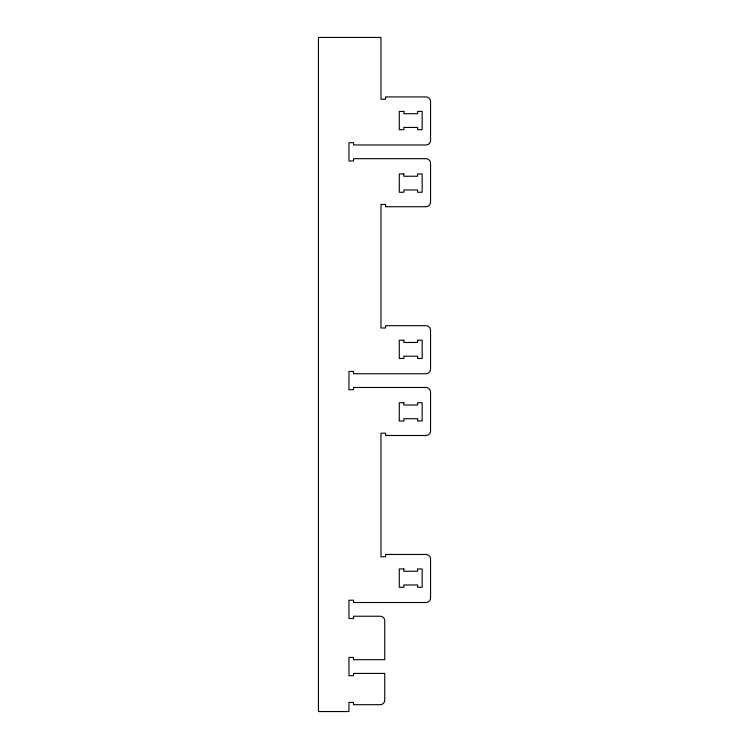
<?xml version="1.0" encoding="UTF-8"?>
<svg xmlns="http://www.w3.org/2000/svg" width="749" height="749" viewBox="0 0 749 749"><rect width="100%" height="100%" fill="white"/><g stroke="black" fill="none" stroke-linecap="round" stroke-linejoin="round"><path stroke-width="1.12" d="M318.456 380.604L318.456 711.55L348.95 711.55L348.95 702.403L353.528 702.403L353.528 704.687L380.164 704.687A4.578 4.578 0 0 0 384.743 700.109L384.743 673.426L353.528 673.426L353.528 675.71L348.95 675.71L348.95 657.407L353.528 657.407L353.528 659.7L384.743 659.7L384.743 620.809A4.578 4.578 0 0 0 380.211 616.23L353.528 616.23L353.528 618.515L348.95 618.515L348.959 600.221L353.528 600.221L353.528 602.505L425.975 602.505A4.578 4.578 0 0 0 430.544 597.927L430.544 559.035A4.578 4.578 0 0 0 425.975 554.466L385.557 554.466L385.557 556.75L380.979 556.75L380.979 433.222L385.557 433.222L385.557 435.506L425.975 435.506A4.578 4.578 0 0 0 430.544 430.928L430.544 392.036A4.578 4.578 0 0 0 425.975 387.467L353.528 387.467L353.528 389.752L348.959 389.752L348.959 371.448L353.528 371.448L353.528 373.742L425.975 373.742A4.578 4.578 0 0 0 430.544 369.163L430.544 330.272A4.578 4.578 0 0 0 425.975 325.693L385.557 325.693L385.557 327.987L380.979 327.987L380.979 204.449L385.557 204.449L385.557 206.733L425.975 206.733A4.578 4.578 0 0 0 430.544 202.164L430.544 163.273A4.578 4.578 0 0 0 425.975 158.694L353.528 158.694L353.528 160.988L348.959 160.988L348.959 142.685L353.528 142.685L353.528 144.969L425.975 144.969A4.578 4.578 0 0 0 430.544 140.391L430.544 101.508A4.578 4.578 0 0 0 425.975 96.93L385.557 96.93L385.557 99.214L380.979 99.214L380.979 37.45L318.456 37.45L318.456 380.604M403.861 111.414L399.283 111.414L399.283 129.717L403.861 129.717L403.861 127.433L417.586 127.433L417.586 129.717L422.164 129.717L422.164 111.414L417.586 111.414L417.586 113.708L403.861 113.708L403.861 111.414M403.861 173.946L399.283 173.946L399.283 192.25L403.861 192.25L403.861 189.965L417.586 189.965L417.586 192.25L422.164 192.25L422.164 173.946L417.586 173.946L417.586 176.24L403.861 176.24L403.861 173.946M403.861 340.186L399.283 340.186L399.283 358.49L403.861 358.49L403.861 356.196L417.586 356.196L417.586 358.49L422.164 358.49L422.164 340.186L417.586 340.186L417.586 342.471L403.861 342.471L403.861 340.186M403.861 402.719L399.283 402.719L399.283 421.013L403.861 421.013L403.861 418.728L417.586 418.728L417.586 421.013L422.164 421.013L422.164 402.719L417.586 402.719L417.586 405.003L403.861 405.003L403.861 402.719M403.861 568.95L399.283 568.95L399.283 587.253L403.861 587.253L403.861 584.969L417.586 584.969L417.586 587.253L422.164 587.253L422.164 568.95L417.586 568.95L417.586 571.244L403.861 571.244L403.861 568.95"/></g></svg>
